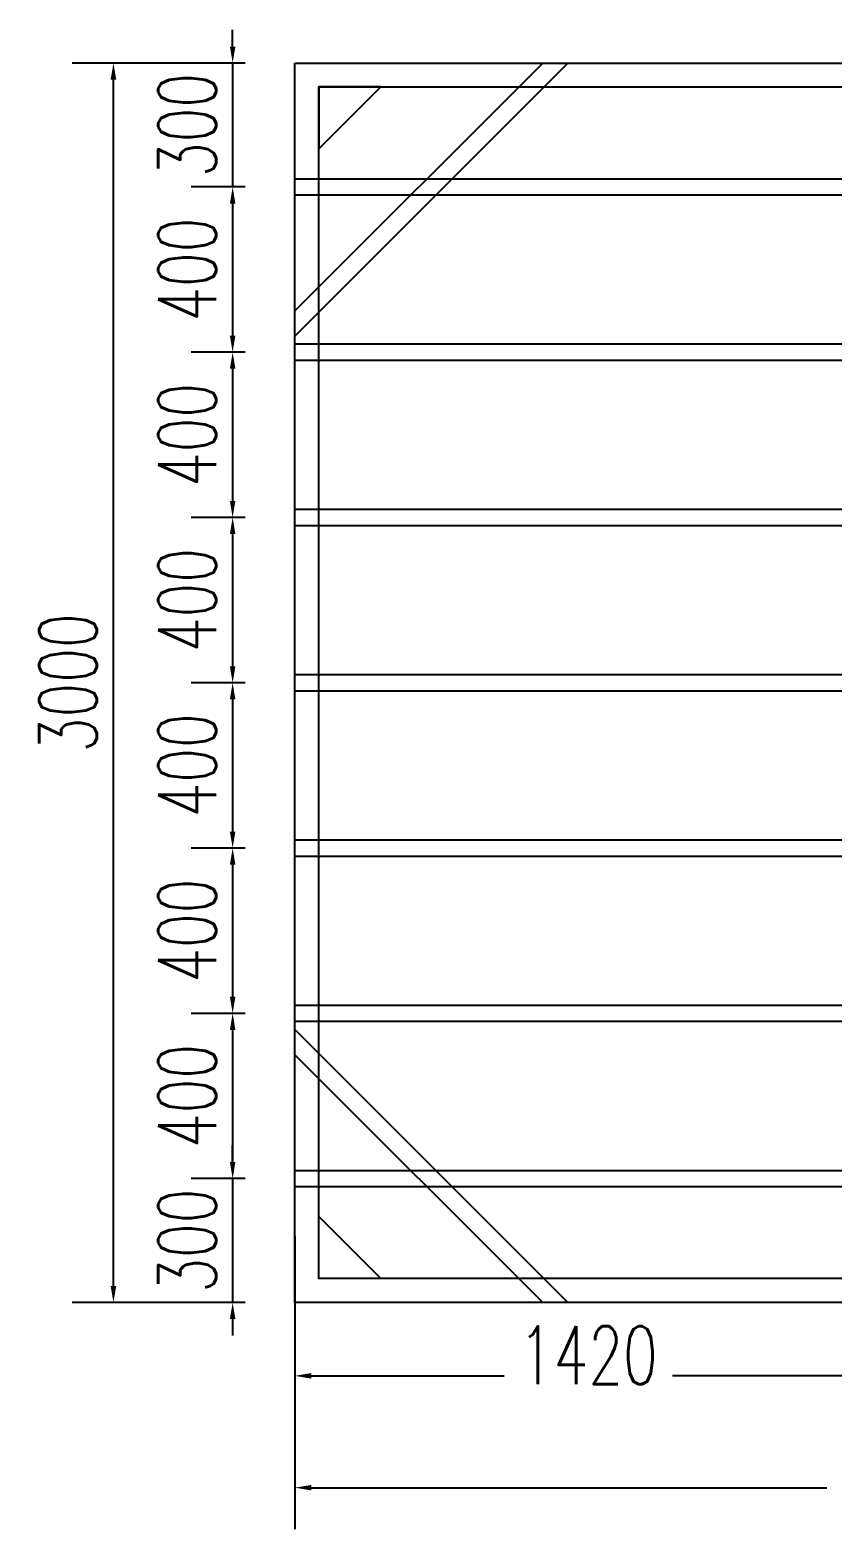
# Model space of a CAD drawing. Header units: millimetres. Extents: x -1546798 to -962116, y 1297493 to 1531173.
# Drawn here: x -1279726 to -1277785, y 1353717 to 1357345 of the extents above; entities that cross this region are included whole.
import ezdxf

# ---------------------------------------------------------------- set-up
doc = ezdxf.new("R2010")
doc.units = ezdxf.units.MM
doc.header["$LTSCALE"] = 10
doc.layers.get('DEFPOINTS').update_dxf_attribs({"linetype": 'CONTINUOUS'})
doc.layers.add('W-STEEL_FRAME钢架', color=3, linetype='CONTINUOUS')
doc.layers.add('W-STEEL_KEEL钢龙骨', color=5, linetype='CONTINUOUS')
doc.styles.add('STANDARD_T3', font='simplex.shx', dxfattribs={"width": 0.7, "bigfont": 'gbcbig.shx'})
doc.dimstyles.new('W&&40', dxfattribs={"dimtxt": 140, "dimasz": 40, "dimexe": 100, "dimexo": 120, "dimgap": 40, "dimtad": 1, "dimdec": 0, "dimzin": 0, "dimdsep": 46, "dimtxsty": 'STANDARD_T3', "dimcen": 0.09, "dimclrd": 1, "dimclre": 1, "dimclrt": 7, "dimazin": 2, "dimtfac": 1, "dimtdec": 0, "dimtix": 1, "dimtmove": 2, "dimatfit": 3, "dimfxl": 100, "dimtolj": 1, "dimtzin": 0, "dimarcsym": 0})

# ---------------------------------------------------------------- blocks, each defined once
blk = doc.blocks.new('*U418')
at = {"layer": 'W-STEEL_KEEL钢龙骨'}
blk.add_lwpolyline([(-1500, 20), (1500, 20), (1500, -20), (-1500, -20)], close=True, dxfattribs=at)
blk = doc.blocks.new('*U419')
at = {"layer": 'W-STEEL_KEEL钢龙骨', "color": 0, "linetype": 'ByBlock', "lineweight": -2, "transparency": 16777216}
for p in [(0, 2400), (0, 2000), (0, 1600), (0, 1200), (0, 800), (0, 400), (0, 0)]:
    blk.add_blockref('*U418', p, dxfattribs=at)
blk = doc.blocks.new('gj3')
at = {"layer": 'W-STEEL_FRAME钢架', "color": 6}
for p, q in [((600, 3000), (0, 2400, 0)), ((660.8, 3000), (0, 2339.2, 0)), ((2339.2, 3000), (3000, 2339.2, 0)), ((2400, 3000), (3000, 2400, 0)), ((660.8, 0), (0, 660.8, 0)), ((2339.2, 0), (3000, 660.8, 0)), ((600, 0), (0, 600, 0)), ((2400, 0), (3000, 600, 0))]:
    blk.add_line(p, q, dxfattribs=at)
at = {"layer": 'W-STEEL_FRAME钢架'}
for points in [[(0, 3000), (3000, 3000), (3000, 0), (0, 0)], [(58, 2942), (2942, 2942), (2942, 58), (58, 58)]]:
    blk.add_lwpolyline(points, close=True, dxfattribs=at)
at = {"layer": 'W-STEEL_FRAME钢架', "color": 6}
for points in [[(1420, 3000), (1377, 3000), (1377, 0), (1420, 0)], [(1580, 3000), (1623, 3000), (1623, 0), (1580, 0)]]:
    blk.add_lwpolyline(points, close=True, dxfattribs=at)
at = {"layer": 'W-STEEL_KEEL钢龙骨'}
blk.add_blockref('*U419', (1500, 300), dxfattribs=at)
blk = doc.blocks.new('*D52')
at = {"layer": 'DEFPOINTS', "color": 0, "transparency": 16777216}
for p in [(-1279085, 1354544.6), (-1276085, 1354544.6), (-1276085, 1353816.7)]:
    blk.add_point(p, dxfattribs=at)
at = {"layer": 'W-STEEL_FRAME钢架', "color": 1, "lineweight": -2, "transparency": 16777216}
for p, q in [((-1279085, 1354424.6), (-1279085, 1353716.7)), ((-1276085, 1354424.6), (-1276085, 1353716.7)), ((-1279045, 1353816.7), (-1277797.6, 1353816.7)), ((-1276125, 1353816.7), (-1277372.3, 1353816.7))]:
    blk.add_line(p, q, dxfattribs=at)
at = {"layer": 'W-STEEL_FRAME钢架', "color": 1, "transparency": 16777216}
for points in [[(-1279045, 1353823.3), (-1279045, 1353810), (-1279085, 1353816.7)], [(-1276125, 1353823.3), (-1276125, 1353810), (-1276085, 1353816.7)]]:
    blk.add_solid(points, dxfattribs=at)
at = {"layer": 'W-STEEL_FRAME钢架', "color": 7, "transparency": 16777216, "insert": (-1277585, 1353816.7), "char_height": 140, "attachment_point": 5, "style": 'STANDARD_T3'}
blk.add_mtext('\\A1;3000', dxfattribs=at)
blk = doc.blocks.new('*D53')
at = {"layer": 'DEFPOINTS', "color": 0, "transparency": 16777216}
for p in [(-1279524, 1357264.7), (-1279085, 1357264.7), (-1279085, 1354264.7)]:
    blk.add_point(p, dxfattribs=at)
at = {"layer": 'W-STEEL_FRAME钢架', "color": 1, "lineweight": -2, "transparency": 16777216}
for p, q in [((-1279205, 1357264.7), (-1279624, 1357264.7)), ((-1279524, 1354304.7), (-1279524, 1357224.7)), ((-1279205, 1354264.7), (-1279624, 1354264.7))]:
    blk.add_line(p, q, dxfattribs=at)
at = {"layer": 'W-STEEL_FRAME钢架', "color": 1, "transparency": 16777216}
for points in [[(-1279530.7, 1357224.7), (-1279517.3, 1357224.7), (-1279524, 1357264.7)], [(-1279530.7, 1354304.7), (-1279517.3, 1354304.7), (-1279524, 1354264.7)]]:
    blk.add_solid(points, dxfattribs=at)
at = {"layer": 'W-STEEL_FRAME钢架', "color": 7, "transparency": 16777216, "insert": (-1279634, 1355764.7), "char_height": 140, "attachment_point": 5, "rotation": 90, "style": 'STANDARD_T3'}
blk.add_mtext('\\A1;3000', dxfattribs=at)
blk = doc.blocks.new('*D54')
at = {"layer": 'DEFPOINTS', "color": 0, "transparency": 16777216}
for p in [(-1279085, 1354544.6), (-1277665, 1354544.6), (-1277665, 1354087.3)]:
    blk.add_point(p, dxfattribs=at)
at = {"layer": 'W-STEEL_FRAME钢架', "color": 1, "lineweight": -2, "transparency": 16777216}
for p, q in [((-1279085, 1354424.6), (-1279085, 1353987.3)), ((-1277665, 1354424.6), (-1277665, 1353987.3)), ((-1279045, 1354087.3), (-1278578.3, 1354087.3)), ((-1277705, 1354087.3), (-1278171.6, 1354087.3))]:
    blk.add_line(p, q, dxfattribs=at)
at = {"layer": 'W-STEEL_FRAME钢架', "color": 1, "transparency": 16777216}
for points in [[(-1279045, 1354094), (-1279045, 1354080.6), (-1279085, 1354087.3)], [(-1277705, 1354094), (-1277705, 1354080.6), (-1277665, 1354087.3)]]:
    blk.add_solid(points, dxfattribs=at)
at = {"layer": 'W-STEEL_FRAME钢架', "color": 7, "transparency": 16777216, "insert": (-1278375, 1354137.3), "char_height": 140, "attachment_point": 5, "style": 'STANDARD_T3'}
blk.add_mtext('\\A1;1420', dxfattribs=at)
blk = doc.blocks.new('*D57')
at = {"layer": 'DEFPOINTS', "color": 0, "transparency": 16777216}
for p in [(-1279085, 1357264.7), (-1279235.5, 1356964.7), (-1279085, 1356964.7)]:
    blk.add_point(p, dxfattribs=at)
at = {"layer": 'W-STEEL_FRAME钢架', "color": 1, "lineweight": -2, "transparency": 16777216}
for p, q in [((-1279235.5, 1357304.7), (-1279235.5, 1357344.7)), ((-1279205, 1357264.7), (-1279335.5, 1357264.7)), ((-1279235.5, 1357264.7), (-1279235.5, 1356964.7)), ((-1279205, 1356964.7), (-1279335.5, 1356964.7)), ((-1279235.5, 1356924.7), (-1279235.5, 1356884.7))]:
    blk.add_line(p, q, dxfattribs=at)
at = {"layer": 'W-STEEL_FRAME钢架', "color": 1, "transparency": 16777216}
for points in [[(-1279242.2, 1357304.7), (-1279228.9, 1357304.7), (-1279235.5, 1357264.7)], [(-1279242.2, 1356924.7), (-1279228.9, 1356924.7), (-1279235.5, 1356964.7)]]:
    blk.add_solid(points, dxfattribs=at)
at = {"layer": 'W-STEEL_FRAME钢架', "color": 7, "transparency": 16777216, "insert": (-1279345.5, 1357114.7), "char_height": 140, "attachment_point": 5, "rotation": 90, "style": 'STANDARD_T3'}
blk.add_mtext('\\A1;300', dxfattribs=at)
blk = doc.blocks.new('*D58')
at = {"layer": 'DEFPOINTS', "color": 0, "transparency": 16777216}
for p in [(-1279085, 1356964.7), (-1279235.5, 1356564.7), (-1279085, 1356564.7)]:
    blk.add_point(p, dxfattribs=at)
at = {"layer": 'W-STEEL_FRAME钢架', "color": 1, "lineweight": -2, "transparency": 16777216}
for p, q in [((-1279205, 1356964.7), (-1279335.5, 1356964.7)), ((-1279235.5, 1356924.7), (-1279235.5, 1356604.7)), ((-1279205, 1356564.7), (-1279335.5, 1356564.7))]:
    blk.add_line(p, q, dxfattribs=at)
at = {"layer": 'W-STEEL_FRAME钢架', "color": 1, "transparency": 16777216}
for points in [[(-1279242.2, 1356924.7), (-1279228.9, 1356924.7), (-1279235.5, 1356964.7)], [(-1279242.2, 1356604.7), (-1279228.9, 1356604.7), (-1279235.5, 1356564.7)]]:
    blk.add_solid(points, dxfattribs=at)
at = {"layer": 'W-STEEL_FRAME钢架', "color": 7, "transparency": 16777216, "insert": (-1279345.5, 1356764.7), "char_height": 140, "attachment_point": 5, "rotation": 90, "style": 'STANDARD_T3'}
blk.add_mtext('\\A1;400', dxfattribs=at)
blk = doc.blocks.new('*D59')
at = {"layer": 'DEFPOINTS', "color": 0, "transparency": 16777216}
for p in [(-1279085, 1356564.7), (-1279235.5, 1356164.7), (-1279085, 1356164.7)]:
    blk.add_point(p, dxfattribs=at)
at = {"layer": 'W-STEEL_FRAME钢架', "color": 1, "lineweight": -2, "transparency": 16777216}
for p, q in [((-1279205, 1356564.7), (-1279335.5, 1356564.7)), ((-1279235.5, 1356524.7), (-1279235.5, 1356204.7)), ((-1279205, 1356164.7), (-1279335.5, 1356164.7))]:
    blk.add_line(p, q, dxfattribs=at)
at = {"layer": 'W-STEEL_FRAME钢架', "color": 1, "transparency": 16777216}
for points in [[(-1279242.2, 1356524.7), (-1279228.9, 1356524.7), (-1279235.5, 1356564.7)], [(-1279242.2, 1356204.7), (-1279228.9, 1356204.7), (-1279235.5, 1356164.7)]]:
    blk.add_solid(points, dxfattribs=at)
at = {"layer": 'W-STEEL_FRAME钢架', "color": 7, "transparency": 16777216, "insert": (-1279345.5, 1356364.7), "char_height": 140, "attachment_point": 5, "rotation": 90, "style": 'STANDARD_T3'}
blk.add_mtext('\\A1;400', dxfattribs=at)
blk = doc.blocks.new('*D60')
at = {"layer": 'DEFPOINTS', "color": 0, "transparency": 16777216}
for p in [(-1279085, 1356164.7), (-1279235.5, 1355764.7), (-1279085, 1355764.7)]:
    blk.add_point(p, dxfattribs=at)
at = {"layer": 'W-STEEL_FRAME钢架', "color": 1, "lineweight": -2, "transparency": 16777216}
for p, q in [((-1279205, 1356164.7), (-1279335.5, 1356164.7)), ((-1279235.5, 1356124.7), (-1279235.5, 1355804.7)), ((-1279205, 1355764.7), (-1279335.5, 1355764.7))]:
    blk.add_line(p, q, dxfattribs=at)
at = {"layer": 'W-STEEL_FRAME钢架', "color": 1, "transparency": 16777216}
for points in [[(-1279242.2, 1356124.7), (-1279228.9, 1356124.7), (-1279235.5, 1356164.7)], [(-1279242.2, 1355804.7), (-1279228.9, 1355804.7), (-1279235.5, 1355764.7)]]:
    blk.add_solid(points, dxfattribs=at)
at = {"layer": 'W-STEEL_FRAME钢架', "color": 7, "transparency": 16777216, "insert": (-1279345.5, 1355964.7), "char_height": 140, "attachment_point": 5, "rotation": 90, "style": 'STANDARD_T3'}
blk.add_mtext('\\A1;400', dxfattribs=at)
blk = doc.blocks.new('*D61')
at = {"layer": 'DEFPOINTS', "color": 0, "transparency": 16777216}
for p in [(-1279085, 1355764.7), (-1279235.5, 1355364.7), (-1279085, 1355364.7)]:
    blk.add_point(p, dxfattribs=at)
at = {"layer": 'W-STEEL_FRAME钢架', "color": 1, "lineweight": -2, "transparency": 16777216}
for p, q in [((-1279205, 1355764.7), (-1279335.5, 1355764.7)), ((-1279235.5, 1355724.7), (-1279235.5, 1355404.7)), ((-1279205, 1355364.7), (-1279335.5, 1355364.7))]:
    blk.add_line(p, q, dxfattribs=at)
at = {"layer": 'W-STEEL_FRAME钢架', "color": 1, "transparency": 16777216}
for points in [[(-1279242.2, 1355724.7), (-1279228.9, 1355724.7), (-1279235.5, 1355764.7)], [(-1279242.2, 1355404.7), (-1279228.9, 1355404.7), (-1279235.5, 1355364.7)]]:
    blk.add_solid(points, dxfattribs=at)
at = {"layer": 'W-STEEL_FRAME钢架', "color": 7, "transparency": 16777216, "insert": (-1279345.5, 1355564.7), "char_height": 140, "attachment_point": 5, "rotation": 90, "style": 'STANDARD_T3'}
blk.add_mtext('\\A1;400', dxfattribs=at)
blk = doc.blocks.new('*D62')
at = {"layer": 'DEFPOINTS', "color": 0, "transparency": 16777216}
for p in [(-1279085, 1355364.7), (-1279235.5, 1354964.7), (-1279085, 1354964.7)]:
    blk.add_point(p, dxfattribs=at)
at = {"layer": 'W-STEEL_FRAME钢架', "color": 1, "lineweight": -2, "transparency": 16777216}
for p, q in [((-1279205, 1355364.7), (-1279335.5, 1355364.7)), ((-1279235.5, 1355324.7), (-1279235.5, 1355004.7)), ((-1279205, 1354964.7), (-1279335.5, 1354964.7))]:
    blk.add_line(p, q, dxfattribs=at)
at = {"layer": 'W-STEEL_FRAME钢架', "color": 1, "transparency": 16777216}
for points in [[(-1279242.2, 1355324.7), (-1279228.9, 1355324.7), (-1279235.5, 1355364.7)], [(-1279242.2, 1355004.7), (-1279228.9, 1355004.7), (-1279235.5, 1354964.7)]]:
    blk.add_solid(points, dxfattribs=at)
at = {"layer": 'W-STEEL_FRAME钢架', "color": 7, "transparency": 16777216, "insert": (-1279345.5, 1355164.7), "char_height": 140, "attachment_point": 5, "rotation": 90, "style": 'STANDARD_T3'}
blk.add_mtext('\\A1;400', dxfattribs=at)
blk = doc.blocks.new('*D63')
at = {"layer": 'DEFPOINTS', "color": 0, "transparency": 16777216}
for p in [(-1279085, 1354964.7), (-1279235.5, 1354564.7), (-1279085, 1354564.7)]:
    blk.add_point(p, dxfattribs=at)
at = {"layer": 'W-STEEL_FRAME钢架', "color": 1, "lineweight": -2, "transparency": 16777216}
for p, q in [((-1279205, 1354964.7), (-1279335.5, 1354964.7)), ((-1279235.5, 1354924.7), (-1279235.5, 1354604.7)), ((-1279205, 1354564.7), (-1279335.5, 1354564.7))]:
    blk.add_line(p, q, dxfattribs=at)
at = {"layer": 'W-STEEL_FRAME钢架', "color": 1, "transparency": 16777216}
for points in [[(-1279242.2, 1354924.7), (-1279228.9, 1354924.7), (-1279235.5, 1354964.7)], [(-1279242.2, 1354604.7), (-1279228.9, 1354604.7), (-1279235.5, 1354564.7)]]:
    blk.add_solid(points, dxfattribs=at)
at = {"layer": 'W-STEEL_FRAME钢架', "color": 7, "transparency": 16777216, "insert": (-1279345.5, 1354764.7), "char_height": 140, "attachment_point": 5, "rotation": 90, "style": 'STANDARD_T3'}
blk.add_mtext('\\A1;400', dxfattribs=at)
blk = doc.blocks.new('*D64')
at = {"layer": 'DEFPOINTS', "color": 0, "transparency": 16777216}
for p in [(-1279085, 1354564.7), (-1279235.5, 1354264.7), (-1279085, 1354264.7)]:
    blk.add_point(p, dxfattribs=at)
at = {"layer": 'W-STEEL_FRAME钢架', "color": 1, "lineweight": -2, "transparency": 16777216}
for p, q in [((-1279235.5, 1354604.7), (-1279235.5, 1354644.7)), ((-1279205, 1354564.7), (-1279335.5, 1354564.7)), ((-1279235.5, 1354564.7), (-1279235.5, 1354264.7)), ((-1279205, 1354264.7), (-1279335.5, 1354264.7)), ((-1279235.5, 1354224.7), (-1279235.5, 1354184.7))]:
    blk.add_line(p, q, dxfattribs=at)
at = {"layer": 'W-STEEL_FRAME钢架', "color": 1, "transparency": 16777216}
for points in [[(-1279242.2, 1354604.7), (-1279228.9, 1354604.7), (-1279235.5, 1354564.7)], [(-1279242.2, 1354224.7), (-1279228.9, 1354224.7), (-1279235.5, 1354264.7)]]:
    blk.add_solid(points, dxfattribs=at)
at = {"layer": 'W-STEEL_FRAME钢架', "color": 7, "transparency": 16777216, "insert": (-1279345.5, 1354414.7), "char_height": 140, "attachment_point": 5, "rotation": 90, "style": 'STANDARD_T3'}
blk.add_mtext('\\A1;300', dxfattribs=at)

msp = doc.modelspace()

# ---------------------------------------------------------------- linework, layer by layer
at = {"layer": 'W-STEEL_FRAME钢架', "color": 1}
for points in [[(-1278877, 1357206.7), (-1279027, 1357206.7), (-1279027, 1357056.7), (-1278877, 1357206.7)], [(-1278877, 1354322.7), (-1279027, 1354322.7), (-1279027, 1354472.7), (-1278877, 1354322.7)]]:
    msp.add_lwpolyline(points, close=True, dxfattribs=at)

# ---------------------------------------------------------------- block references
at = {"layer": 'W-STEEL_FRAME钢架'}
msp.add_blockref('gj3', (-1279085, 1354264.7), dxfattribs=at)

# ---------------------------------------------------------------- dimensions: what is measured, and where the dimension line sits
for base, p1, p2, picture, middle in [((-1279235.5, 1356964.7), (-1279085, 1357264.7), (-1279085, 1356964.7), '*D57', (-1279345.5, 1357114.7)), ((-1279524, 1357264.7), (-1279085, 1354264.7), (-1279085, 1357264.7), '*D53', (-1279634, 1355764.7)), ((-1279235.5, 1356564.7), (-1279085, 1356964.7), (-1279085, 1356564.7), '*D58', (-1279345.5, 1356764.7)), ((-1279235.5, 1356164.7), (-1279085, 1356564.7), (-1279085, 1356164.7), '*D59', (-1279345.5, 1356364.7)), ((-1279235.5, 1355764.7), (-1279085, 1356164.7), (-1279085, 1355764.7), '*D60', (-1279345.5, 1355964.7)), ((-1279235.5, 1355364.7), (-1279085, 1355764.7), (-1279085, 1355364.7), '*D61', (-1279345.5, 1355564.7)), ((-1279235.5, 1354964.7), (-1279085, 1355364.7), (-1279085, 1354964.7), '*D62', (-1279345.5, 1355164.7)), ((-1279235.5, 1354564.7), (-1279085, 1354964.7), (-1279085, 1354564.7), '*D63', (-1279345.5, 1354764.7)), ((-1279235.5, 1354264.7), (-1279085, 1354564.7), (-1279085, 1354264.7), '*D64', (-1279345.5, 1354414.7))]:
    dim = msp.add_linear_dim(base=base, p1=p1, p2=p2, angle=90, dimstyle='W&&40', dxfattribs=at)
    dim.commit()
    dim.dimension.update_dxf_attribs({"geometry": picture, "text_midpoint": middle})
for base, p2, picture, middle in [((-1276085, 1353816.7), (-1276085, 1354544.6), '*D52', (-1277585, 1353816.7)), ((-1277665, 1354087.3), (-1277665, 1354544.6), '*D54', (-1278375, 1354137.3))]:
    dim = msp.add_linear_dim(base=base, p1=(-1279085, 1354544.6), p2=p2, dimstyle='W&&40', dxfattribs=at)
    dim.commit()
    dim.dimension.update_dxf_attribs({"geometry": picture, "text_midpoint": middle, "dimtype": 160})

doc.saveas('drawing.dxf')
